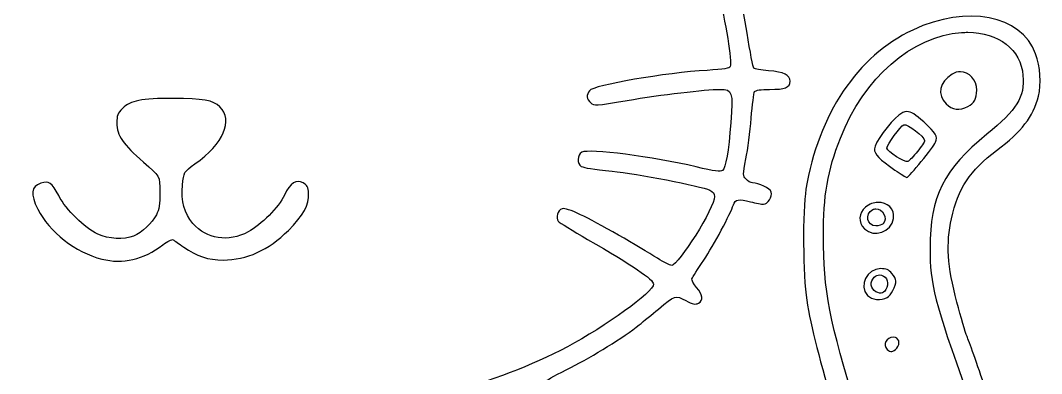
# Model space of a CAD drawing. Header units: millimetres. Extents: x -296 to 1, y -245 to 310.
# Drawn here: x -149.2 to 1.3, y -141.6 to -89.6 of the extents above; entities that cross this region are included whole.
import ezdxf

# ---------------------------------------------------------------- set-up
doc = ezdxf.new("R2010")
doc.units = ezdxf.units.MM
doc.layers.add('Layer_2', color=7, linetype='CONTINUOUS')

msp = doc.modelspace()

# ---------------------------------------------------------------- linework, layer by layer
at = {"layer": 'Layer_2', "color": 7}
for points in [[(-9.56747, -91.30793)], [(-10.64906, -97.12776)], [(-126.63061, -101.04586)], [(-18.56589, -102.99148)], [(-18.99015, -104.92573)], [(-23.13925, -117.30844)], [(-22.82454, -116.36999)], [(-22.4132, -126.12857)], [(-22.56203, -127.06185)], [(-20.52546, -136.23545)]]:
    msp.add_lwpolyline(points, close=True, dxfattribs=at)
for points in [[(-42.1072, -91.42835), (-43.57615, -82.454665), (-45.87343, -75.006646), (-49.28505, -68.154839)], [(-46.35648, -85.291261), (-45.27592, -89.70312), (-44.31333, -95.66555), (-44.57261, -96.34123)], [(0.41303, -94.46331), (-1.72524, -88.74825), (-9.66215, -87.218694), (-17.68044, -90.97619)], [(-41.10674, -96.60685), (-41.20811, -96.50182), (-41.65816, -94.17145), (-42.1072, -91.42835)], [(-17.68044, -90.97619), (-25.82604, -94.79334), (-31.61157, -103.41249), (-33.42469, -114.43315)], [(-28.35392, -106.89409), (-24.91286, -98.04766), (-17.81308, -91.86526), (-10.493, -91.34103)], [(-10.493, -91.34103), (-10.1792, -91.31853), (-9.8704, -91.30773), (-9.56747, -91.30793)], [(-9.56747, -91.30796), (-5.02355, -91.31196), (-1.75768, -93.83019), (-1.43722, -97.69465)], [(0.84143, -100.71564), (1.30161, -98.94888), (1.12481, -96.36571), (0.41303, -94.46331)], [(-47.98739, -96.91432), (-54.02549, -97.25422), (-64.73007, -99.10528), (-65.34137, -99.91517)], [(-44.57261, -96.34123), (-44.68737, -96.64027), (-45.47998, -96.77317), (-47.98739, -96.91432)], [(-38.94357, -96.96858), (-40.0318, -96.87458), (-41.00536, -96.71189), (-41.10674, -96.60685)], [(-35.77425, -98.52921), (-35.77425, -97.60212), (-36.66002, -97.16591), (-38.94357, -96.96858)], [(-11.89705, -97.47761), (-13.74907, -98.64939), (-14.12289, -100.51346), (-12.77606, -101.86029)], [(-10.64906, -97.12776), (-11.06569, -97.11476), (-11.49461, -97.22296), (-11.89705, -97.47761)], [(-8.25747, -99.84749), (-8.25747, -98.29738), (-9.39917, -97.16667), (-10.64906, -97.12776)], [(-1.43722, -97.69465), (-1.17488, -100.85812), (-2.3146, -102.70354), (-6.77384, -106.33546)], [(-38.78389, -99.72294), (-36.48869, -99.72294), (-35.77425, -99.43964), (-35.77425, -98.52921)], [(-65.34137, -99.91517), (-65.81625, -100.54434), (-65.74994, -101.158), (-65.1481, -101.70266)], [(-59.79029, -101.35075), (-54.74499, -100.48839), (-48.2875, -99.72294), (-46.05831, -99.72294)], [(-46.05831, -99.72294), (-44.27051, -99.72294), (-44.14508, -100.11274), (-44.49148, -104.59189)], [(-41.49328, -103.95627), (-41.33106, -101.99174), (-41.102, -100.23557), (-40.98427, -100.05367)], [(-40.98427, -100.05367), (-40.84434, -99.83746), (-40.08227, -99.72294), (-38.78389, -99.72294)], [(-9.57522, -102.23391), (-8.6131, -101.73638), (-8.25747, -101.09251), (-8.25747, -99.84749)], [(-5.3215, -108.71877), (-1.60429, -105.91896), (0.04339, -103.77949), (0.84143, -100.71564)], [(-126.63061, -101.04586), (-131.40476, -101.04586), (-132.97015, -101.35166), (-134.12834, -102.50986)], [(-119.81346, -102.27473), (-120.75583, -101.33236), (-122.34439, -101.04586), (-126.63061, -101.04586)], [(-123.48197, -110.71194), (-119.25535, -107.69589), (-117.7815, -104.3067), (-119.81346, -102.27473)], [(-65.1481, -101.70266), (-64.64297, -102.1598), (-64.44914, -102.14706), (-59.79029, -101.35075)], [(-12.77606, -101.86029), (-11.89435, -102.74198), (-10.8037, -102.86918), (-9.57522, -102.23391)], [(-134.12834, -102.50986), (-134.86953, -103.25105), (-134.99289, -103.55945), (-134.99289, -104.672)], [(-19.74411, -103.52427), (-21.04976, -104.52014), (-23.33314, -107.66495), (-23.33614, -108.47125)], [(-18.56589, -102.99148), (-18.94422, -103.00238), (-19.30448, -103.18894), (-19.74411, -103.52427)], [(-16.07509, -104.52059), (-17.25483, -103.44236), (-17.93533, -102.97325), (-18.56589, -102.99148)], [(-134.99289, -104.672), (-134.99289, -106.47746), (-134.03589, -107.87774), (-131.06342, -110.41997)], [(-44.49148, -104.59189), (-44.8233, -108.88244), (-45.23766, -111.24851), (-45.7281, -111.65554)], [(-42.26533, -109.97192), (-42.00301, -108.62786), (-41.6555, -105.9208), (-41.49328, -103.95627)], [(-21.48664, -108.35808), (-21.48664, -107.87759), (-19.47496, -105.11177), (-18.99015, -104.92573)], [(-18.99015, -104.92573), (-18.52099, -104.74569), (-15.93039, -106.70624), (-15.93039, -107.24135)], [(-14.33152, -107.49818), (-13.99819, -106.62146), (-14.25412, -106.18486), (-16.07509, -104.52059)], [(-6.77384, -106.33546), (-13.12263, -111.50637), (-15.13109, -115.53225), (-15.13509, -123.09723)], [(-30.86333, -121.28649), (-30.87373, -115.39954), (-30.23334, -111.72577), (-28.35392, -106.89409)], [(-18.39071, -110.34504), (-18.82294, -110.58693), (-21.48664, -108.87738), (-21.48664, -108.35808)], [(-18.56382, -112.68753), (-18.25098, -112.68753), (-14.60476, -108.21683), (-14.33152, -107.49818)], [(-15.93039, -107.24135), (-15.93039, -107.4404), (-16.40265, -108.17469), (-16.97994, -108.87329)], [(-66.45293, -108.97664), (-67.14256, -109.34575), (-67.19443, -110.71197), (-66.53203, -111.06023)], [(-49.60383, -111.13671), (-55.94179, -109.6325), (-65.41024, -108.41861), (-66.45293, -108.97664)], [(-23.33614, -108.47125), (-23.33914, -109.24938), (-22.59103, -110.02509), (-20.31824, -111.60181)], [(-16.97994, -108.87329), (-17.55723, -109.57189), (-18.1923, -110.23401), (-18.39071, -110.34504)], [(-11.99034, -118.77294), (-11.00921, -114.32793), (-9.25322, -111.68013), (-5.3215, -108.71877)], [(-131.06342, -110.41997), (-128.64327, -112.48981), (-128.64289, -112.48966), (-128.64289, -114.84812)], [(-125.30408, -113.80994), (-125.1299, -111.88782), (-125.13011, -111.88804), (-123.48197, -110.71194)], [(-66.53203, -111.06023), (-66.07737, -111.29927), (-64.85911, -111.48762), (-61.96797, -111.76561)], [(-45.7281, -111.65554), (-46.02143, -111.89898), (-46.87026, -111.78548), (-49.60383, -111.13671)], [(-42.26033, -112.94849), (-42.72596, -112.43373), (-42.72631, -112.33299), (-42.26533, -109.97192)], [(-61.96797, -111.76561), (-58.4262, -112.10616), (-48.93327, -113.95699), (-47.59107, -114.56854)], [(-20.31824, -111.60181), (-19.45737, -112.19902), (-18.66809, -112.68753), (-18.56382, -112.68753)], [(-146.17722, -113.55931), (-147.63218, -114.04002), (-147.76206, -115.11102), (-146.63766, -117.36115)], [(-143.55723, -115.36489), (-144.57286, -113.43215), (-144.96777, -113.15972), (-146.17722, -113.55931)], [(-123.76567, -119.47471), (-125.0434, -117.98198), (-125.52232, -116.21846), (-125.30408, -113.80994)], [(-107.5217, -113.5004), (-108.56302, -112.91845), (-109.43202, -113.4868), (-110.29466, -115.31373)], [(-106.7326, -115.02692), (-106.7984, -114.1202), (-106.95545, -113.81684), (-107.5217, -113.5004)], [(-41.29553, -113.48127), (-41.56108, -113.48127), (-41.99513, -113.24153), (-42.26033, -112.94849)], [(-38.54118, -114.84191), (-38.70696, -114.31957), (-40.40388, -113.48127), (-41.29553, -113.48127)], [(-137.77102, -121.0555), (-139.80911, -120.09582), (-142.42093, -117.52728), (-143.55723, -115.36489)], [(-128.64289, -114.84812), (-128.64289, -116.66059), (-128.76188, -117.43965), (-129.15655, -118.21329)], [(-110.29466, -115.31373), (-111.13545, -117.09439), (-113.67067, -119.65765), (-115.63903, -120.71805)], [(-109.70503, -120.49274), (-107.51141, -118.32302), (-106.61323, -116.67186), (-106.7326, -115.02692)], [(-46.88672, -115.50595), (-46.88672, -117.11126), (-52.21295, -125.6521), (-53.21398, -125.6521)], [(-47.59107, -114.56854), (-47.12169, -114.7824), (-46.88672, -115.095), (-46.88672, -115.50595)], [(-44.1274, -116.73637), (-43.87961, -115.92396), (-43.27987, -115.81141), (-41.59577, -116.26146)], [(-39.68374, -116.65317), (-39.07099, -116.65717), (-38.33518, -115.49095), (-38.54118, -114.84191)], [(-33.42469, -114.43315), (-33.9433, -117.58545), (-33.87745, -127.20384), (-33.31307, -130.77117)], [(-146.63766, -117.36115), (-144.96965, -120.69913), (-141.06279, -123.74648), (-137.20361, -124.71987)], [(-69.35667, -117.31153), (-70.00884, -117.51853), (-70.35369, -118.63024), (-69.92562, -119.14604)], [(-66.64314, -118.17711), (-68.08511, -117.48521), (-68.99218, -117.19584), (-69.35667, -117.31153)], [(-48.49354, -124.88626), (-47.00656, -122.67481), (-44.52701, -118.04653), (-44.1274, -116.73637)], [(-41.59577, -116.26146), (-40.7954, -116.47534), (-39.93504, -116.65117), (-39.68374, -116.65317)], [(-24.64149, -117.07693), (-25.69352, -117.96215), (-25.76253, -119.28436), (-24.80634, -120.24056)], [(-22.82454, -116.36999), (-23.43652, -116.38579), (-24.08156, -116.60578), (-24.64149, -117.07693)], [(-23.56765, -117.43091), (-23.42556, -117.35491), (-23.28119, -117.31632), (-23.13925, -117.30844)], [(-23.13925, -117.30844), (-22.14568, -117.25324), (-21.26789, -118.71283), (-22.06903, -119.51399)], [(-20.52029, -118.72644), (-20.29142, -117.28846), (-21.4782, -116.3353), (-22.82454, -116.36999)], [(-129.15655, -118.21329), (-129.75881, -119.39382), (-131.28583, -120.80468), (-132.51811, -121.31956)], [(-55.3074, -124.60307), (-57.89379, -122.9314), (-64.28128, -119.31041), (-66.64314, -118.17711)], [(-24.80634, -120.24056), (-23.39005, -121.65685), (-20.84351, -120.75722), (-20.52029, -118.72644)], [(-23.11807, -119.83128), (-24.44239, -119.83128), (-24.77124, -118.07506), (-23.56765, -117.43091)], [(-11.18161, -131.05901), (-12.57318, -125.76084), (-12.79345, -122.41143), (-11.99034, -118.77294)], [(-115.63903, -120.71805), (-118.54684, -122.28453), (-121.78455, -121.7892), (-123.76567, -119.47471)], [(-69.92562, -119.14604), (-69.75859, -119.34731), (-67.81062, -120.55259), (-65.59669, -121.82443)], [(-22.06903, -119.51399), (-22.24365, -119.68861), (-22.71574, -119.83128), (-23.11807, -119.83128)], [(-132.51811, -121.31956), (-133.89397, -121.89443), (-136.23949, -121.77666), (-137.77102, -121.0555)], [(-128.22224, -122.63214), (-127.5451, -122.1151), (-126.85674, -121.7733), (-126.69262, -121.8725)], [(-126.69262, -121.8725), (-126.5285, -121.9717), (-125.8278, -122.4577), (-125.13561, -122.95254)], [(-119.31374, -124.85578), (-115.81912, -124.85078), (-112.66071, -123.41623), (-109.70503, -120.49274)], [(-65.59669, -121.82443), (-58.97045, -125.63101), (-55.88255, -127.72877), (-55.88255, -128.42403)], [(-25.85898, -147.21566), (-29.99117, -133.80366), (-30.84903, -129.35979), (-30.86333, -121.28649)], [(-137.20361, -124.71987), (-134.08338, -125.50686), (-131.06921, -124.80597), (-128.22224, -122.63214)], [(-125.13561, -122.95254), (-123.25309, -124.29832), (-121.53823, -124.85878), (-119.31374, -124.85578)], [(-15.13509, -123.09723), (-15.13809, -128.52041), (-14.53586, -130.8664), (-9.59073, -144.70211)], [(-53.21398, -125.6521), (-53.47254, -125.6521), (-54.41461, -125.18011), (-55.3074, -124.60307)], [(-50.22212, -127.61271), (-50.14552, -127.41311), (-49.36776, -126.18641), (-48.49354, -124.88626)], [(-22.4132, -126.12857), (-24.45551, -126.12857), (-25.69132, -128.64019), (-24.35107, -130.06683)], [(-20.76834, -126.83137), (-21.23186, -126.29249), (-21.61544, -126.12857), (-22.4132, -126.12857)], [(-49.55032, -128.89945), (-49.99636, -128.39143), (-50.29872, -127.81231), (-50.22212, -127.61271)], [(-23.10256, -129.52578), (-23.92578, -129.11755), (-24.06303, -128.02779), (-23.37025, -127.40085)], [(-23.37025, -127.40085), (-23.11184, -127.16699), (-22.8301, -127.06391), (-22.56203, -127.06185)], [(-22.56203, -127.06185), (-21.7578, -127.05585), (-21.0769, -127.9547), (-21.52126, -128.92995)], [(-20.16372, -127.92433), (-20.16372, -127.70949), (-20.43592, -127.21783), (-20.76834, -126.83137)], [(-55.88255, -128.42403), (-55.88255, -129.53178), (-63.03982, -134.7214), (-68.58255, -137.63277)], [(-49.28574, -131.21766), (-48.5126, -130.80389), (-48.60753, -129.97324), (-49.55032, -128.89945)], [(-21.52126, -128.92995), (-21.90379, -129.76952), (-22.30589, -129.92084), (-23.10256, -129.52578)], [(-21.44685, -130.39343), (-20.9139, -130.1082), (-20.16372, -128.66461), (-20.16372, -127.92433)], [(-55.17737, -132.0884), (-52.72855, -130.03846), (-52.67792, -130.02261), (-51.14454, -130.8244)], [(-51.14454, -130.8244), (-50.08219, -131.37988), (-49.72835, -131.45454), (-49.28574, -131.21766)], [(-33.31307, -130.77117), (-32.69086, -134.70401), (-31.35054, -139.95236), (-29.11901, -147.19394)], [(-24.35107, -130.06683), (-23.72165, -130.73683), (-22.37216, -130.88864), (-21.44685, -130.39343)], [(-58.00149, -134.41178), (-57.34764, -133.88693), (-56.07683, -132.84136), (-55.17737, -132.0884)], [(-9.68454, -136.11607), (-9.9283, -135.54105), (-10.60207, -133.26549), (-11.18161, -131.05901)], [(-68.09751, -140.68168), (-64.77305, -139.03191), (-60.28553, -136.24519), (-58.00149, -134.41178)], [(-141.07839, -148.66672), (-162.434, -147.10069), (-178.4887, -143.22406), (-189.71676, -136.92222)], [(-20.52546, -136.23545), (-21.592, -136.23545), (-22.14269, -137.32606), (-21.43393, -138.03482)], [(-20.04849, -137.84207), (-19.44224, -137.17218), (-19.72034, -136.23545), (-20.52546, -136.23545)], [(-6.92657, -143.90835), (-8.19958, -140.19758), (-9.44078, -136.69109), (-9.68454, -136.11607)], [(-68.58255, -137.63277), (-79.51289, -143.37402), (-91.1707, -146.31289), (-110.91175, -148.30395)], [(-21.43393, -138.03482), (-20.98322, -138.48554), (-20.58005, -138.42944), (-20.04849, -137.84207)], [(-71.77429, -142.73737), (-71.59501, -142.52134), (-69.94049, -141.59626), (-68.09751, -140.68168)]]:
    msp.add_open_spline(points, degree=3, dxfattribs=at)

doc.saveas('drawing.dxf')
